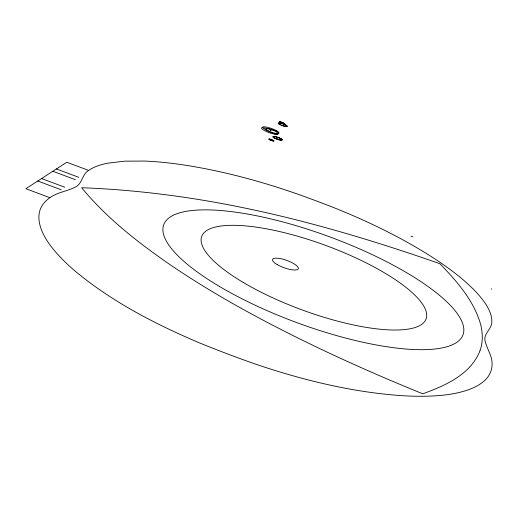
<?xml version="1.0" encoding="UTF-8"?>
<svg xmlns="http://www.w3.org/2000/svg" width="518" height="518" viewBox="0 0 518 518"><rect width="100%" height="100%" fill="white"/><g stroke="black" fill="none" stroke-linecap="round" stroke-linejoin="round"><path stroke-width="0.78" d="M276.599 137.037L275.926 136.804M273.64 136.946L273.167 136.849L273.634 137.063M271.283 140.028L271.652 140.125L271.27 139.905M277.285 137.276L276.644 136.992M88.682 170.422C82.517 173.854 82.537 182.012 77.15 186.046C68.648 191.207 58.061 191.789 49.89 197.701A231.002 70.163 19.6 0 0 39.407 212.212C37.503 221.587 41.246 230.873 45.914 238.843A246.037 74.598 19.8 0 0 76.062 271.879C113.028 302.382 156.08 324.527 200.032 343.123A346.587 98.031 19.8 0 0 255.614 364.167C303.665 380.387 353.451 392.599 404.189 395.81A245.94 74.534 19.6 0 0 455.678 393.272C466.329 390.948 477.298 387.574 485.379 379.888A231.132 70.247 19.8 0 0 492.1 363.668C492.23 354.668 485.599 347.442 484.783 338.701C485.185 332.116 492.424 328.049 491.847 321.108A210.153 58.068 19.9 0 0 485.981 304.467C479.81 295.079 471.691 287.192 463.234 279.869A225.291 62.548 19.7 0 0 427.913 254.442C397.798 235.703 365.682 220.331 332.757 207.206A376.858 115.909 19.7 0 0 295.383 193.318C261.137 181.462 226.016 171.976 190.248 165.98A225.388 62.594 19.8 0 0 144.405 161.059L124.573 161.163L107.53 163.215A210.036 58.01 19.7 0 0 88.682 170.422L66.777 162.231L25.9 188.701L49.89 197.701M279.765 138.209L280.426 138.474M273.64 136.901L273.226 136.694L273.776 136.791M271.827 140.754L271.497 140.618M270.778 139.258L271.147 139.407M277.842 139.394L277.072 139.135M283.016 125.719L282.433 125.46M281.28 122.028L281.611 122.164M273.439 136.571L273.737 136.771M286.752 126.373L286.525 126.036L286.953 126.139M277.991 137.51L278.354 137.555M278.775 123.129C278.956 123.265 278.826 123.504 278.678 123.517M282.375 125.466L282.051 125.421M283.113 124.009L283.501 124.106M274.825 138.118L274.398 137.788M273.938 136.739L274.637 136.7M279.331 123.232L278.846 123.103M281.19 139.905C282.232 140.1 281.455 139.659 281.941 139.582M283.45 122.941L283.068 122.785M280.147 122.455L280.516 122.617M271.108 140.495L270.772 140.378M271.49 139.51L271.853 139.633M269.561 139.763L269.943 139.938M281.63 123.135L281.3 123.025M281.941 122.267L282.271 122.377M278.665 137.775L279.105 137.866M283.754 124.255L284.175 124.346M270.493 140.21L270.053 140.119M280.996 122.876L280.633 122.785M282.543 122.526L282.938 122.617M273.769 137.542L273.336 137.108M281.378 139.044L281.747 139.342L281.371 139.297M273.025 140.236L272.714 140.067M272.157 139.789L272.559 139.879M279.765 124.242L280.037 124.417M279.319 138.047L279.791 138.157M284.376 124.521L284.939 124.78M286.059 126.424L286.707 126.327M279.513 123.051L279.014 123.044L279.306 123.213M280.406 139.899L281.293 139.957M274.676 136.713L275.375 136.681M286.674 125.712L286.396 125.738M278.852 123.776L278.697 123.575M275.246 138.287L274.987 138.241M284.952 124.786L285.431 124.916M269.302 139.517L269.489 139.666M273.316 140.482L273.653 140.52L273.122 140.333M284.991 126.224L285.988 126.418M279.895 122.235L280.05 122.365M283.722 123.18L283.476 123.025M280.452 138.61L281.326 139.005M273.64 137.115L273.264 137.082M285.444 125.045L286.577 125.66M281.404 139.297L281.954 139.588M285.029 126.282L284.583 126.101M272.565 140.954L272.112 140.741M270.059 139.051L270.525 139.271M281.669 122.598L281.947 122.76M280.601 121.834L281.034 122.041M282.977 123.569L282.627 123.426M279.273 139.705L280.432 139.931M275.932 136.92L275.466 136.726M274.262 137.723L273.918 137.633M279.772 122.054L279.39 121.983L279.817 122.157M279.286 139.828L278.606 139.575M284.298 126.127L283.741 125.874M273.459 140.689L273.886 140.779L273.439 140.579M283.799 123.349L284.194 123.439L283.806 123.265M272.636 133.676L270.784 133.158A7.938 1.625 19.3 0 1 268.868 132.504A13.617 2.778 19.3 0 1 267.761 132.09A7.938 1.625 19.3 0 1 266.556 131.591L264.925 130.827A8.819 1.807 19.3 0 1 261.713 127.94L262.548 127.078A8.787 1.794 19.3 0 1 268.071 127.46L269.878 127.965A7.899 1.612 19.3 0 1 271.134 128.38A13.656 2.797 19.3 0 1 272.235 128.781A7.899 1.612 19.3 0 1 274.048 129.506L275.66 130.258A8.787 1.794 19.3 0 1 278.917 133.132L278.14 134.013A8.819 1.807 19.3 0 1 272.623 133.67M269.224 139.433L268.732 139.064L269.224 139.18M281.844 123.517L282.414 123.789M283.67 125.952L283.093 125.68M279.254 124.061L279.714 124.21M273.452 136.577L273.918 136.733M286.441 125.757L286.953 126.101M273.394 140.825L273.886 140.935L273.51 140.767M278.872 123.789L279.111 123.983M279.701 121.976L279.61 121.937M277.428 138.248L277.771 138.371M271.141 139.938L271.477 140.061M410.962 236.124L412.924 236.849M56.404 168.946L78.84 177.344M52.836 171.264L75.453 179.727M41.582 178.542L64.776 187.231M37.762 181.015L61.15 189.782M279.526 123.057L280.549 123.284M276.748 138.928L275.913 138.584M283.624 123.569L284.201 123.575L283.709 123.511M280.057 121.885L279.578 121.736L279.901 121.911M269.496 139.122L268.997 138.953L269.302 139.148M273.2 140.909L273.659 141.045L273.336 140.864M281.332 125.129L282.038 125.414M280.743 124.767L280.057 124.547M280.497 121.924L280.206 121.885M283.113 123.498L283.385 123.524M269.923 139.148L269.632 139.115M272.682 140.851L273.031 140.909M280.95 123.388L280.484 123.193M491.66 288.727L491.666 289.329M480.005 350.692C470.758 374.501 445.15 385.703 422.753 393.797C359.647 368.104 297.526 339.763 238.015 306.514A407.485 103.354 21.5 0 1 169.341 264.174C137.432 242.061 106.417 217.832 81.63 187.717C128.432 189.484 175.065 194.923 221.121 203.406A586.959 211.389 23.1 0 1 290.915 218.544C341.297 231.073 390.915 246.536 439.892 263.727C456.759 281.157 473.705 300.304 480.542 324.119A475.524 137.639 16.7 0 1 480.005 350.692M271.063 130.814L270.092 130.426L271.05 130.821M277.363 133.884L275.026 134.13L270.254 132.135A17.606 3.574 19.4 0 1 265.274 129.552L262.594 127.681L266.492 128.244A17.832 3.665 19.3 0 1 272.436 129.714L277.46 131.345L278.328 132.763A17.716 3.613 19.2 0 1 277.37 133.884M219.321 286.376A159.44 45.921 20.2 0 0 462.121 336.739A159.44 45.921 20.2 0 0 258.676 216.194A159.44 45.921 20.2 0 0 219.321 286.376M277.441 264.724A13.688 3.917 19.8 0 0 298.258 268.868A13.688 3.917 19.8 0 0 280.633 258.663A13.688 3.917 19.8 0 0 277.441 264.724M243.518 282.608A119.528 34.337 20.2 0 0 425.44 320.331A119.528 34.337 20.2 0 0 272.766 230.057A119.528 34.337 20.2 0 0 243.518 282.608M274.793 138.274A5.057 1.049 19.4 0 0 282.362 140.022A5.057 1.049 19.4 0 0 275.641 136.648A5.057 1.049 19.4 0 0 274.793 138.274M268.408 131.054A6.151 1.256 19.3 0 0 277.499 133.087A6.151 1.256 19.3 0 0 269.166 129.008A6.151 1.256 19.3 0 0 268.408 131.054M280.089 124.663A4.817 0.952 19.4 0 0 287.289 126.36A4.817 0.952 19.4 0 0 280.873 123.187A4.817 0.952 19.4 0 0 280.089 124.663"/></g></svg>
